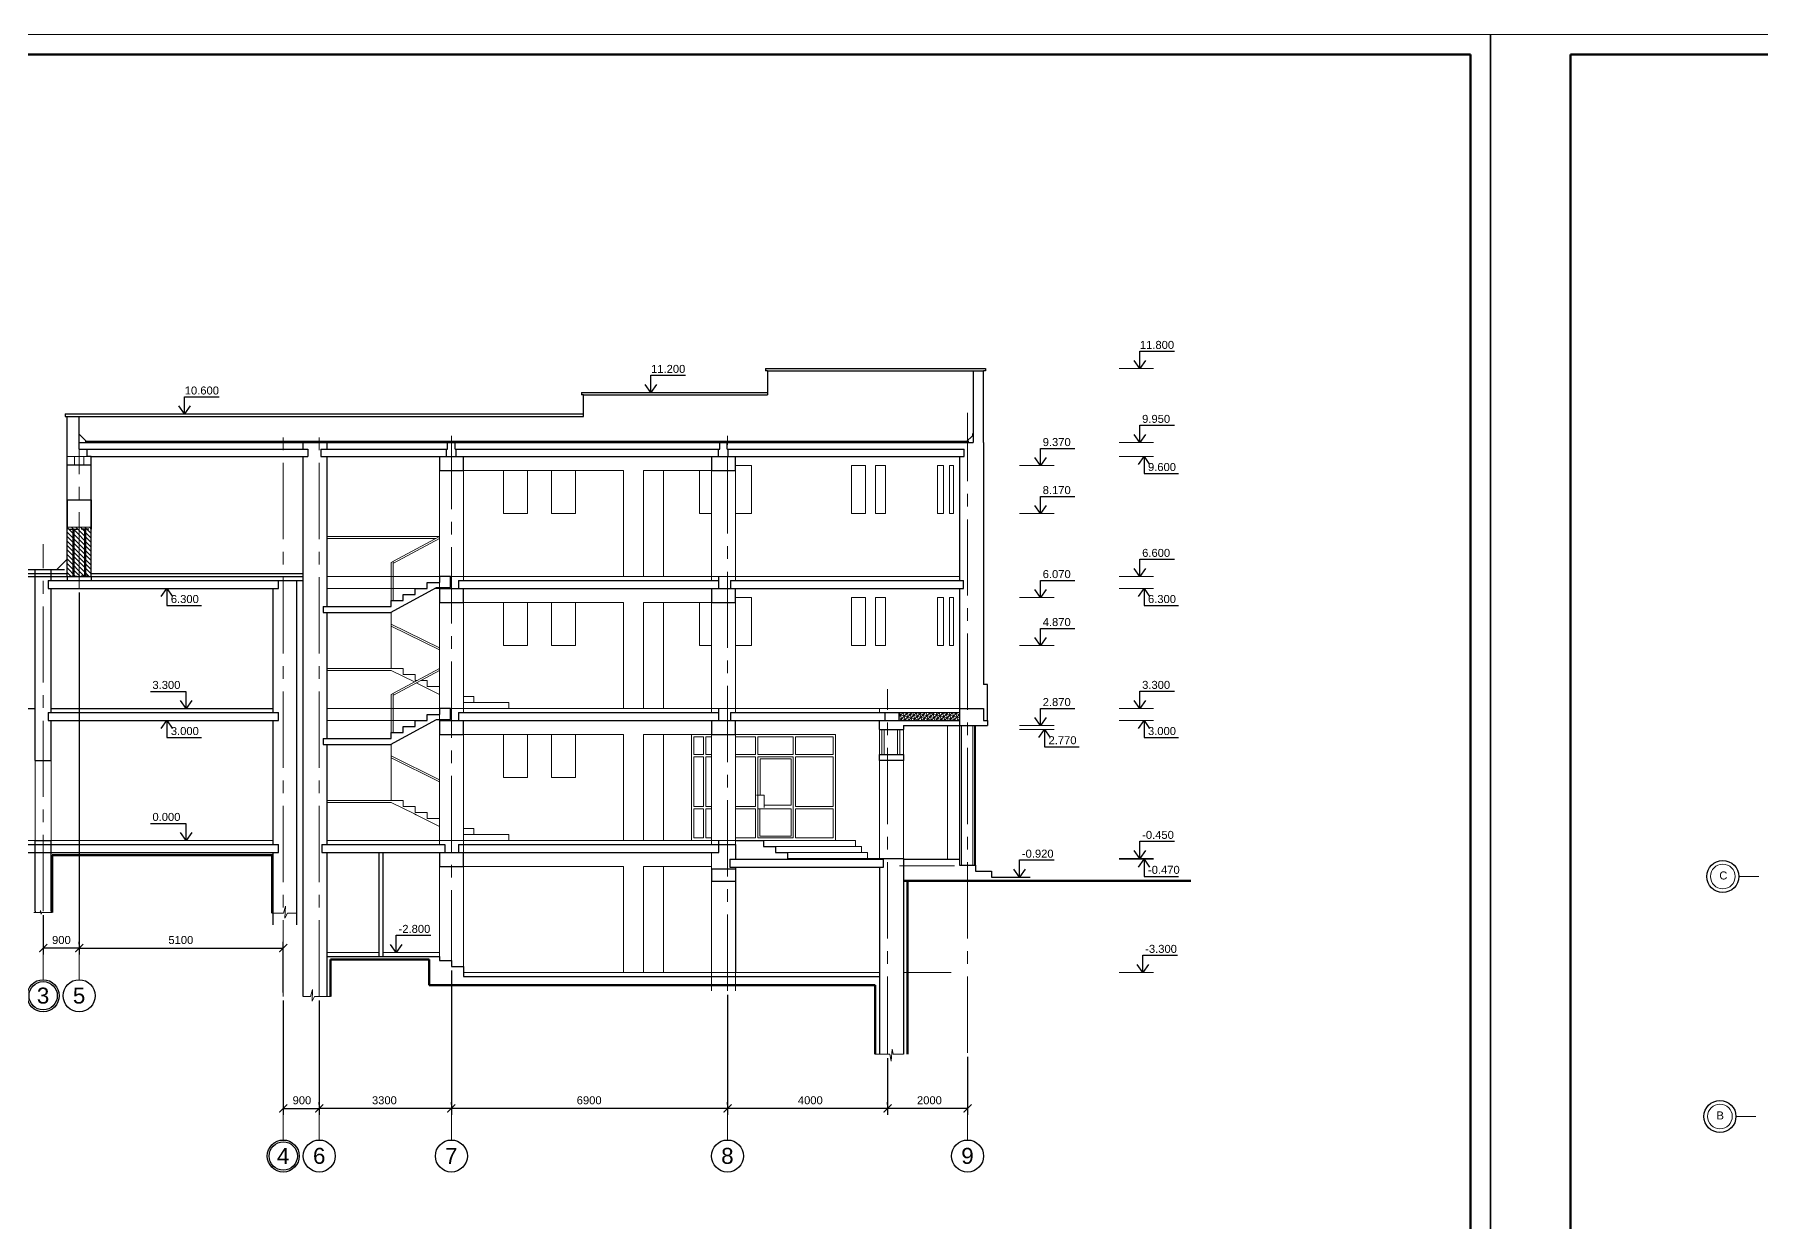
# Model space of a CAD drawing. Header units: millimetres. Extents: x -273 to 3634, y 3015 to 4572.
# Drawn here: x 543.1 to 974.6, y 3312.3 to 3609.3 of the extents above; entities that cross this region are included whole.
import ezdxf

# ---------------------------------------------------------------- set-up
doc = ezdxf.new("R2010")
doc.units = ezdxf.units.MM
doc.linetypes.add('CENTER2', pattern=[28.575, 19.05, -3.175, 3.175, -3.175])
doc.layers.add('@', color=250, linetype='Continuous', lineweight=60)
doc.styles.get("Standard").update_dxf_attribs({"font": 'arial.ttf', "height": 2})
doc.dimstyles.new('ISO-25', dxfattribs={"dimtxt": 2, "dimasz": 2, "dimexe": 1.6, "dimexo": 1, "dimgap": 1, "dimtad": 1, "dimdsep": 46, "dimtxsty": 'Standard', "dimblk": 'ARCHTICK', "dimcen": 2, "dimadec": 0, "dimazin": 0, "dimtfac": 1, "dimtmove": 0, "dimatfit": 3, "dimfxl": 1, "dimarcsym": 0})

# ---------------------------------------------------------------- blocks, each defined once
blk = doc.blocks.new('_ArchTick')
at = {"color": 0, "linetype": 'ByBlock', "lineweight": 15, "const_width": 0.15}
blk.add_lwpolyline([(-0.5, -0.5), (0.5, 0.5)], dxfattribs=at)
blk = doc.blocks.new('*D71')
at = {"layer": '@', "color": 0, "lineweight": -2, "transparency": 16777216}
for p, q in [((554.27, 3469.83), (554.27, 3379.29)), ((545.27, 3389.13), (545.27, 3379.29)), ((554.27, 3380.89), (545.27, 3380.89))]:
    blk.add_line(p, q, dxfattribs=at)
at = {"layer": 'Defpoints', "color": 0, "lineweight": 15, "transparency": 16777216}
for p in [(554.27, 3470.83), (545.27, 3390.13), (545.27, 3380.89)]:
    blk.add_point(p, dxfattribs=at)
at = {"layer": '@', "color": 0, "lineweight": -2, "transparency": 16777216, "xscale": 2, "yscale": 2, "zscale": 2, "rotation": 180}
blk.add_blockref('_ArchTick', (545.27, 3380.89), dxfattribs=at)
at = {"layer": '@', "color": 0, "lineweight": -2, "transparency": 16777216, "xscale": 2, "yscale": 2, "zscale": 2}
blk.add_blockref('_ArchTick', (554.27, 3380.89), dxfattribs=at)
at = {"layer": '@', "color": 0, "lineweight": 15, "transparency": 16777216, "insert": (549.83, 3382.91), "char_height": 2, "attachment_point": 5}
blk.add_mtext('900', dxfattribs=at)
blk = doc.blocks.new('*D72')
at = {"layer": '@', "color": 0, "lineweight": -2, "transparency": 16777216}
for p, q in [((554.27, 3381.89), (554.27, 3382.49)), ((554.27, 3380.89), (605.27, 3380.89)), ((605.27, 3369.83), (605.27, 3382.49))]:
    blk.add_line(p, q, dxfattribs=at)
at = {"layer": 'Defpoints', "color": 0, "lineweight": 15, "transparency": 16777216}
for p in [(554.27, 3380.89), (605.27, 3380.89), (605.27, 3368.83)]:
    blk.add_point(p, dxfattribs=at)
at = {"layer": '@', "color": 0, "lineweight": -2, "transparency": 16777216, "xscale": 2, "yscale": 2, "zscale": 2, "rotation": 180}
blk.add_blockref('_ArchTick', (554.27, 3380.89), dxfattribs=at)
at = {"layer": '@', "color": 0, "lineweight": -2, "transparency": 16777216, "xscale": 2, "yscale": 2, "zscale": 2}
blk.add_blockref('_ArchTick', (605.27, 3380.89), dxfattribs=at)
at = {"layer": '@', "color": 0, "lineweight": 15, "transparency": 16777216, "insert": (579.67, 3382.91), "char_height": 2, "attachment_point": 5}
blk.add_mtext('5100', dxfattribs=at)
blk = doc.blocks.new('*D73')
at = {"layer": '@', "color": 0, "lineweight": -2, "transparency": 16777216}
for p, q in [((605.27, 3367.83), (605.27, 3339.22)), ((614.27, 3367.83), (614.27, 3339.22)), ((605.27, 3340.82), (614.27, 3340.82))]:
    blk.add_line(p, q, dxfattribs=at)
at = {"layer": 'Defpoints', "color": 0, "lineweight": 15, "transparency": 16777216}
for p in [(605.27, 3368.83), (614.27, 3368.83), (614.27, 3340.82)]:
    blk.add_point(p, dxfattribs=at)
at = {"layer": '@', "color": 0, "lineweight": -2, "transparency": 16777216, "xscale": 2, "yscale": 2, "zscale": 2, "rotation": 180}
blk.add_blockref('_ArchTick', (605.27, 3340.82), dxfattribs=at)
at = {"layer": '@', "color": 0, "lineweight": -2, "transparency": 16777216, "xscale": 2, "yscale": 2, "zscale": 2}
blk.add_blockref('_ArchTick', (614.27, 3340.82), dxfattribs=at)
at = {"layer": '@', "color": 0, "lineweight": 15, "transparency": 16777216, "insert": (609.93, 3342.84), "char_height": 2, "attachment_point": 5}
blk.add_mtext('900', dxfattribs=at)
blk = doc.blocks.new('*D74')
at = {"layer": '@', "color": 0, "lineweight": -2, "transparency": 16777216}
for p, q in [((647.27, 3375.33), (647.27, 3339.22)), ((614.27, 3341.82), (614.27, 3342.42)), ((647.27, 3340.82), (614.27, 3340.82))]:
    blk.add_line(p, q, dxfattribs=at)
at = {"layer": 'Defpoints', "color": 0, "lineweight": 15, "transparency": 16777216}
for p in [(647.27, 3376.33), (614.27, 3340.82), (614.27, 3340.82)]:
    blk.add_point(p, dxfattribs=at)
at = {"layer": '@', "color": 0, "lineweight": -2, "transparency": 16777216, "xscale": 2, "yscale": 2, "zscale": 2, "rotation": 180}
blk.add_blockref('_ArchTick', (614.27, 3340.82), dxfattribs=at)
at = {"layer": '@', "color": 0, "lineweight": -2, "transparency": 16777216, "xscale": 2, "yscale": 2, "zscale": 2}
blk.add_blockref('_ArchTick', (647.27, 3340.82), dxfattribs=at)
at = {"layer": '@', "color": 0, "lineweight": 15, "transparency": 16777216, "insert": (630.54, 3342.84), "char_height": 2, "attachment_point": 5}
blk.add_mtext('3300', dxfattribs=at)
blk = doc.blocks.new('*D75')
at = {"layer": '@', "color": 0, "lineweight": -2, "transparency": 16777216}
for p, q in [((716.27, 3369.23), (716.27, 3339.22)), ((647.27, 3341.82), (647.27, 3342.42)), ((716.27, 3340.82), (647.27, 3340.82))]:
    blk.add_line(p, q, dxfattribs=at)
at = {"layer": 'Defpoints', "color": 0, "lineweight": 15, "transparency": 16777216}
for p in [(716.27, 3370.23), (647.27, 3340.82), (647.27, 3340.82)]:
    blk.add_point(p, dxfattribs=at)
at = {"layer": '@', "color": 0, "lineweight": -2, "transparency": 16777216, "xscale": 2, "yscale": 2, "zscale": 2, "rotation": 180}
blk.add_blockref('_ArchTick', (647.27, 3340.82), dxfattribs=at)
at = {"layer": '@', "color": 0, "lineweight": -2, "transparency": 16777216, "xscale": 2, "yscale": 2, "zscale": 2}
blk.add_blockref('_ArchTick', (716.27, 3340.82), dxfattribs=at)
at = {"layer": '@', "color": 0, "lineweight": 15, "transparency": 16777216, "insert": (681.71, 3342.84), "char_height": 2, "attachment_point": 5}
blk.add_mtext('6900', dxfattribs=at)
blk = doc.blocks.new('*D76')
at = {"layer": '@', "color": 0, "lineweight": -2, "transparency": 16777216}
for p, q in [((756.27, 3353.34), (756.27, 3339.22)), ((716.27, 3341.82), (716.27, 3342.42)), ((756.27, 3340.82), (716.27, 3340.82))]:
    blk.add_line(p, q, dxfattribs=at)
at = {"layer": 'Defpoints', "color": 0, "lineweight": 15, "transparency": 16777216}
for p in [(756.27, 3354.34), (716.27, 3340.82), (716.27, 3340.82)]:
    blk.add_point(p, dxfattribs=at)
at = {"layer": '@', "color": 0, "lineweight": -2, "transparency": 16777216, "xscale": 2, "yscale": 2, "zscale": 2, "rotation": 180}
blk.add_blockref('_ArchTick', (716.27, 3340.82), dxfattribs=at)
at = {"layer": '@', "color": 0, "lineweight": -2, "transparency": 16777216, "xscale": 2, "yscale": 2, "zscale": 2}
blk.add_blockref('_ArchTick', (756.27, 3340.82), dxfattribs=at)
at = {"layer": '@', "color": 0, "lineweight": 15, "transparency": 16777216, "insert": (736.97, 3342.84), "char_height": 2, "attachment_point": 5}
blk.add_mtext('4000', dxfattribs=at)
blk = doc.blocks.new('*D77')
at = {"layer": '@', "color": 0, "lineweight": -2, "transparency": 16777216}
for p, q in [((776.27, 3353.74), (776.27, 3339.22)), ((756.27, 3341.82), (756.27, 3342.42)), ((776.27, 3340.82), (756.27, 3340.82))]:
    blk.add_line(p, q, dxfattribs=at)
at = {"layer": 'Defpoints', "color": 0, "lineweight": 15, "transparency": 16777216}
for p in [(776.27, 3354.74), (756.27, 3340.82), (756.27, 3340.82)]:
    blk.add_point(p, dxfattribs=at)
at = {"layer": '@', "color": 0, "lineweight": -2, "transparency": 16777216, "xscale": 2, "yscale": 2, "zscale": 2, "rotation": 180}
blk.add_blockref('_ArchTick', (756.27, 3340.82), dxfattribs=at)
at = {"layer": '@', "color": 0, "lineweight": -2, "transparency": 16777216, "xscale": 2, "yscale": 2, "zscale": 2}
blk.add_blockref('_ArchTick', (776.27, 3340.82), dxfattribs=at)
at = {"layer": '@', "color": 0, "lineweight": 15, "transparency": 16777216, "insert": (766.73, 3342.84), "char_height": 2, "attachment_point": 5}
blk.add_mtext('2000', dxfattribs=at)

msp = doc.modelspace()

# ---------------------------------------------------------------- hatches: boundary and pattern name
at = {"layer": '@', "lineweight": 15}
h = msp.add_hatch(dxfattribs=at)
h.set_pattern_fill('LINE', color=0, scale=0.25, angle=135, style=0)
h.set_pattern_definition([(135, (64.8041, 2753.4392), (-0.561266, -0.561266), [])])
h.paths.add_polyline_path([(554.272, 3486.097), (551.272, 3486.097), (551.272, 3485.597), (551.272, 3473.831), (554.272, 3473.831)])
h.paths.add_polyline_path([(557.272, 3486.097), (554.272, 3486.097), (554.272, 3473.831), (557.272, 3473.831)])
h = msp.add_hatch(dxfattribs=at)
h.set_pattern_fill('NET3', color=0, scale=0.25, angle=45, style=0)
h.set_pattern_definition([(45, (64.8041, 2753.4392), (-0.561266, 0.561266), []), (105, (64.8041, 2753.4392), (-0.7667036, -0.2054376), []), (165, (64.8041, 2753.4392), (-0.2054376, -0.7667036), [])])
h.paths.add_polyline_path([(774.272, 3437.831), (774.272, 3439.831), (759.062, 3439.831), (759.062, 3437.831)])

# ---------------------------------------------------------------- linework, layer by layer
at = {"color": 7, "lineweight": 15}
for p, q in [((65.909, 3609.3), (906.909, 3609.3)), ((906.909, 3609.3), (1747.909, 3609.3))]:
    msp.add_line(p, q, dxfattribs=at)
at = {"layer": '@', "color": 0, "lineweight": 30}
for p, q in [((906.909, 3015.3), (906.909, 3609.3)), ((906.909, 3609.3), (906.909, 3015.3)), ((906.909, 3015.3), (906.909, 3609.3)), ((725.772, 3525.831), (726.272, 3525.831)), ((725.772, 3525.831), (725.772, 3525.231)), ((726.272, 3525.831), (780.272, 3525.831)), ((780.272, 3525.831), (780.772, 3525.831)), ((780.772, 3525.831), (780.772, 3525.231)), ((726.272, 3525.231), (725.772, 3525.231)), ((726.272, 3525.231), (726.272, 3519.231)), ((726.272, 3525.231), (780.272, 3525.231)), ((777.642, 3525.231), (777.642, 3507.331)), ((780.272, 3507.331), (780.272, 3525.231)), ((780.772, 3525.231), (780.272, 3525.231)), ((679.772, 3519.831), (680.272, 3519.831)), ((679.772, 3519.831), (679.772, 3519.231)), ((680.272, 3519.231), (679.772, 3519.231)), ((680.272, 3519.831), (726.272, 3519.831)), ((680.272, 3513.831), (680.272, 3519.231)), ((680.272, 3519.231), (726.272, 3519.231)), ((550.79, 3514.431), (680.272, 3514.431)), ((550.79, 3514.431), (550.79, 3513.831)), ((550.79, 3513.831), (680.272, 3513.831)), ((551.272, 3507.331), (551.272, 3513.831)), ((554.272, 3505.611), (554.272, 3513.831)), ((554.272, 3509.405), (556.347, 3507.331)), ((776.016, 3507.55), (777.465, 3509.001)), ((551.272, 3473.831), (551.272, 3507.331)), ((554.272, 3507.331), (646.337, 3507.331)), ((554.272, 3505.611), (611.42, 3505.611)), ((555.734, 3507.644), (776.567, 3507.644)), ((556.261, 3503.831), (556.261, 3505.611)), ((610.272, 3505.611), (610.272, 3507.331)), ((611.42, 3505.611), (611.42, 3503.831)), ((614.625, 3505.611), (614.625, 3503.831)), ((614.625, 3505.611), (616.272, 3505.611)), ((616.272, 3505.611), (616.272, 3507.331)), ((616.272, 3505.611), (646.337, 3505.611)), ((646.066, 3503.831), (646.066, 3505.611)), ((646.337, 3505.611), (646.337, 3507.331)), ((646.337, 3507.331), (648.207, 3507.331)), ((648.207, 3505.611), (648.207, 3507.331)), ((648.207, 3507.331), (777.642, 3507.331)), ((648.207, 3505.611), (714.337, 3505.611)), ((648.478, 3503.831), (648.478, 3505.611)), ((714.066, 3503.831), (714.066, 3505.611)), ((714.337, 3505.611), (714.337, 3507.331)), ((716.207, 3505.611), (716.207, 3507.331)), ((716.207, 3505.611), (717.207, 3505.611)), ((716.478, 3503.831), (716.478, 3505.611)), ((717.207, 3505.611), (775.39, 3505.611)), ((775.39, 3503.831), (775.39, 3505.611)), ((780.272, 3507.331), (780.272, 3446.831)), ((551.272, 3501.758), (557.272, 3501.758)), ((557.272, 3503.831), (556.261, 3503.831)), ((557.272, 3473.831), (557.272, 3503.831)), ((557.272, 3503.831), (611.42, 3503.831)), ((610.272, 3368.831), (610.272, 3503.831)), ((614.625, 3503.831), (775.39, 3503.831)), ((616.272, 3466.331), (616.272, 3503.831)), ((644.272, 3503.831), (644.272, 3500.331)), ((644.272, 3500.331), (650.272, 3500.331)), ((650.272, 3500.331), (650.272, 3503.831)), ((712.272, 3503.831), (712.272, 3500.331)), ((712.272, 3500.331), (718.272, 3500.331)), ((718.272, 3500.331), (718.272, 3503.831)), ((774.272, 3503.831), (774.272, 3472.831)), ((551.272, 3492.967), (557.272, 3492.967)), ((551.272, 3492.967), (551.272, 3485.597)), ((557.272, 3492.967), (557.272, 3485.597)), ((551.846, 3485.597), (553.789, 3485.597)), ((556.698, 3485.597), (554.755, 3485.597)), ((492.654, 3475.531), (547.272, 3475.531)), ((492.654, 3474.531), (551.272, 3474.531)), ((492.654, 3473.831), (610.272, 3473.831)), ((543.272, 3427.831), (543.272, 3475.531)), ((547.272, 3472.831), (547.272, 3475.531)), ((547.272, 3475.531), (550.573, 3475.531)), ((548.686, 3475.531), (551.272, 3478.126)), ((551.272, 3473.831), (551.272, 3472.831)), ((551.846, 3473.898), (553.789, 3473.898)), ((556.698, 3473.898), (554.755, 3473.898)), ((557.272, 3474.531), (610.272, 3474.531)), ((557.272, 3473.831), (557.272, 3472.831)), ((647.074, 3473.831), (644.272, 3473.831)), ((644.272, 3473.831), (644.272, 3472.331)), ((647.074, 3471.052), (647.074, 3473.831)), ((714.127, 3470.831), (714.127, 3473.831)), ((546.535, 3472.831), (546.535, 3470.831)), ((546.535, 3472.831), (610.272, 3472.831)), ((546.535, 3470.831), (604.05, 3470.831)), ((547.272, 3439.831), (547.272, 3470.831)), ((602.772, 3439.831), (602.772, 3470.831)), ((604.05, 3470.831), (604.05, 3472.831)), ((608.629, 3386.718), (608.629, 3472.831)), ((632.095, 3464.831), (643.58, 3471.052)), ((638.266, 3469.331), (638.266, 3470.831)), ((638.266, 3470.831), (641.266, 3470.831)), ((641.266, 3470.831), (641.266, 3472.331)), ((641.266, 3472.331), (644.272, 3472.331)), ((643.58, 3471.052), (647.074, 3471.052)), ((644.272, 3470.831), (644.272, 3467.331)), ((644.272, 3470.831), (649.047, 3470.831)), ((649.047, 3472.831), (649.047, 3470.831)), ((649.047, 3472.831), (714.127, 3472.831)), ((649.047, 3470.831), (714.127, 3470.831)), ((650.272, 3467.331), (650.272, 3470.831)), ((712.272, 3470.831), (712.272, 3467.331)), ((714.127, 3470.831), (717.047, 3470.831)), ((717.047, 3472.831), (717.047, 3470.831)), ((717.047, 3472.831), (775.224, 3472.831)), ((717.047, 3470.831), (775.224, 3470.831)), ((718.272, 3467.331), (718.272, 3470.831)), ((774.272, 3470.831), (774.272, 3401.631)), ((775.224, 3470.831), (775.224, 3472.831)), ((615.266, 3466.331), (632.266, 3466.331)), ((615.266, 3466.331), (615.266, 3464.831)), ((632.266, 3466.331), (632.266, 3467.831)), ((632.266, 3467.831), (635.266, 3467.831)), ((635.266, 3467.831), (635.266, 3469.331)), ((635.266, 3469.331), (638.266, 3469.331)), ((644.272, 3467.331), (650.272, 3467.331)), ((712.272, 3467.331), (718.272, 3467.331)), ((615.266, 3464.831), (632.095, 3464.831)), ((616.272, 3433.331), (616.272, 3464.831)), ((781.272, 3446.831), (780.272, 3446.831)), ((781.272, 3437.831), (781.272, 3446.831)), ((492.654, 3440.831), (543.272, 3440.831)), ((546.535, 3439.831), (546.535, 3437.831)), ((546.535, 3439.831), (604.05, 3439.831)), ((547.272, 3440.831), (602.772, 3440.831)), ((604.05, 3437.831), (604.05, 3439.831)), ((641.266, 3439.331), (644.272, 3439.331)), ((641.266, 3437.831), (641.266, 3439.331)), ((644.272, 3440.831), (644.272, 3439.331)), ((647.074, 3440.831), (644.272, 3440.831)), ((647.074, 3438.052), (647.074, 3440.831)), ((649.047, 3439.831), (714.127, 3439.831)), ((649.047, 3439.831), (649.047, 3437.831)), ((714.127, 3437.831), (714.127, 3440.831)), ((717.047, 3439.831), (755.562, 3439.831)), ((717.047, 3439.831), (717.047, 3437.831)), ((755.562, 3439.831), (755.562, 3437.831)), ((755.562, 3439.831), (759.062, 3439.831)), ((759.062, 3439.831), (759.062, 3437.831)), ((774.272, 3440.831), (780.272, 3440.831)), ((780.272, 3440.831), (780.272, 3437.831)), ((546.535, 3437.831), (604.05, 3437.831)), ((547.272, 3427.831), (547.272, 3437.831)), ((602.772, 3406.831), (602.772, 3437.831)), ((632.095, 3431.831), (643.58, 3438.052)), ((635.266, 3436.331), (638.266, 3436.331)), ((635.266, 3434.831), (635.266, 3436.331)), ((638.266, 3437.831), (641.266, 3437.831)), ((638.266, 3436.331), (638.266, 3437.831)), ((643.58, 3438.052), (647.074, 3438.052)), ((644.272, 3437.831), (649.047, 3437.831)), ((644.272, 3437.831), (644.272, 3434.331)), ((649.047, 3437.831), (714.127, 3437.831)), ((650.272, 3434.331), (650.272, 3437.831)), ((712.272, 3437.831), (712.272, 3434.331)), ((714.127, 3437.831), (717.047, 3437.831)), ((717.047, 3437.831), (755.562, 3437.831)), ((718.272, 3434.331), (718.272, 3437.831)), ((754.272, 3435.531), (754.272, 3437.831)), ((754.272, 3435.531), (760.272, 3435.531)), ((755.562, 3437.831), (774.272, 3437.831)), ((760.272, 3436.531), (781.272, 3436.531)), ((760.272, 3436.531), (760.272, 3435.531)), ((778.272, 3401.631), (778.272, 3436.531)), ((780.272, 3437.831), (781.272, 3437.831)), ((781.272, 3437.831), (781.272, 3436.531)), ((615.266, 3433.331), (632.266, 3433.331)), ((615.266, 3433.331), (615.266, 3431.831)), ((615.266, 3431.831), (632.095, 3431.831)), ((616.272, 3406.831), (616.272, 3431.831)), ((632.266, 3434.831), (635.266, 3434.831)), ((632.266, 3433.331), (632.266, 3434.831)), ((644.272, 3434.331), (650.272, 3434.331)), ((712.272, 3434.331), (718.272, 3434.331)), ((543.272, 3427.831), (547.272, 3427.831)), ((754.272, 3429.331), (760.272, 3429.331)), ((754.272, 3427.831), (754.272, 3429.331)), ((760.272, 3427.831), (754.272, 3427.831)), ((760.272, 3429.331), (760.272, 3427.831)), ((492.654, 3406.831), (604.05, 3406.831)), ((492.654, 3404.831), (604.05, 3404.831)), ((543.272, 3390.131), (543.272, 3407.831)), ((543.272, 3407.831), (547.272, 3407.831)), ((547.272, 3390.131), (547.272, 3407.831)), ((602.772, 3386.718), (602.772, 3404.831)), ((604.05, 3404.831), (604.05, 3406.831)), ((614.875, 3406.831), (614.875, 3404.831)), ((614.875, 3406.831), (645.633, 3406.831)), ((614.875, 3404.831), (645.633, 3404.831)), ((616.272, 3368.831), (616.272, 3404.831)), ((629.272, 3378.831), (629.272, 3404.831)), ((630.272, 3378.831), (630.272, 3404.831)), ((644.272, 3404.831), (644.272, 3401.331)), ((644.272, 3404.831), (649.047, 3404.831)), ((645.633, 3406.831), (645.633, 3404.831)), ((649.047, 3406.831), (714.127, 3406.831)), ((649.047, 3406.831), (649.047, 3404.831)), ((649.047, 3404.831), (714.127, 3404.831)), ((650.272, 3401.331), (650.272, 3404.831)), ((714.127, 3404.831), (714.127, 3407.831)), ((714.127, 3406.831), (718.272, 3406.831)), ((718.272, 3407.831), (725.272, 3407.831)), ((718.272, 3406.831), (718.272, 3403.131)), ((725.272, 3407.831), (725.272, 3406.331)), ((725.272, 3406.331), (728.272, 3406.331)), ((728.272, 3406.331), (728.272, 3404.831)), ((728.272, 3404.831), (731.272, 3404.831)), ((731.272, 3404.831), (731.272, 3403.331)), ((644.272, 3401.331), (650.272, 3401.331)), ((718.272, 3400.654), (712.272, 3400.654)), ((712.272, 3400.654), (712.272, 3397.654)), ((716.835, 3403.131), (716.835, 3401.131)), ((716.835, 3403.131), (755.249, 3403.131)), ((716.835, 3401.131), (755.249, 3401.131)), ((718.272, 3401.131), (718.272, 3374.831)), ((731.272, 3403.331), (760.272, 3403.331)), ((754.272, 3401.131), (754.272, 3354.341)), ((755.249, 3403.131), (755.249, 3403.331)), ((755.249, 3401.131), (755.249, 3403.131)), ((760.272, 3403.331), (760.272, 3354.341)), ((760.272, 3403.131), (774.272, 3403.131)), ((774.272, 3401.631), (778.272, 3401.631)), ((778.272, 3401.631), (778.272, 3400.131)), ((712.272, 3397.654), (718.272, 3397.654)), ((778.272, 3400.131), (779.272, 3400.131)), ((779.272, 3400.131), (782.272, 3400.131)), ((782.272, 3400.131), (782.272, 3398.631)), ((782.272, 3398.631), (791.914, 3398.631)), ((543.272, 3390.131), (543.272, 3389.765)), ((547.272, 3390.131), (547.272, 3389.765)), ((616.272, 3378.831), (644.272, 3378.831)), ((644.272, 3378.831), (644.272, 3377.831)), ((644.272, 3377.831), (647.272, 3377.831)), ((647.272, 3377.831), (647.272, 3376.331)), ((647.272, 3376.331), (650.272, 3376.331)), ((650.272, 3376.331), (650.272, 3373.831)), ((650.272, 3373.831), (712.272, 3373.831)), ((712.272, 3373.831), (754.272, 3373.831))]:
    msp.add_line(p, q, dxfattribs=at)
at = {"layer": '@', "color": 0, "lineweight": 50}
for p, q in [((85.909, 3604.3), (901.909, 3604.3)), ((901.909, 3604.3), (901.909, 3020.3)), ((926.909, 3604.3), (1742.909, 3604.3)), ((926.909, 3604.3), (926.909, 3020.3)), ((552.813, 3485.597), (552.813, 3473.898)), ((555.731, 3485.597), (555.731, 3473.898)), ((760.272, 3397.726), (832.062, 3397.726))]:
    msp.add_line(p, q, dxfattribs=at)
at = {"layer": '@', "color": 0, "lineweight": 15}
for p, q in [((814.13, 3525.831), (822.73, 3525.831)), ((777.465, 3509.001), (777.465, 3509.522)), ((814.13, 3507.331), (822.73, 3507.331)), ((556.261, 3503.831), (551.272, 3503.831)), ((553.134, 3501.758), (553.134, 3503.831)), ((555.41, 3501.758), (555.41, 3503.831)), ((644.272, 3503.831), (644.272, 3406.831)), ((650.272, 3503.831), (650.272, 3472.831)), ((650.272, 3500.331), (690.272, 3500.331)), ((660.272, 3489.531), (660.272, 3500.331)), ((666.272, 3489.531), (666.272, 3500.331)), ((672.272, 3489.531), (672.272, 3500.331)), ((678.272, 3489.531), (678.272, 3500.331)), ((690.272, 3500.331), (690.272, 3473.831)), ((695.272, 3500.331), (695.272, 3473.831)), ((695.272, 3500.331), (712.272, 3500.331)), ((700.272, 3500.331), (700.272, 3473.831)), ((709.272, 3489.531), (709.272, 3500.331)), ((712.272, 3503.831), (712.272, 3472.831)), ((718.272, 3503.831), (718.272, 3472.831)), ((718.272, 3501.531), (722.272, 3501.531)), ((722.272, 3501.531), (722.272, 3489.531)), ((747.272, 3501.531), (747.272, 3489.531)), ((747.272, 3501.531), (750.272, 3501.531)), ((750.272, 3501.531), (750.772, 3501.531)), ((750.772, 3501.531), (750.772, 3489.531)), ((753.272, 3501.531), (753.272, 3489.531)), ((753.272, 3501.531), (755.772, 3501.531)), ((755.772, 3501.531), (755.772, 3489.531)), ((768.772, 3501.531), (768.772, 3489.531)), ((768.772, 3501.531), (770.272, 3501.531)), ((770.272, 3501.531), (770.272, 3489.531)), ((771.772, 3501.531), (771.772, 3489.531)), ((771.772, 3501.531), (772.772, 3501.531)), ((772.772, 3501.531), (772.772, 3489.531)), ((789.248, 3501.531), (797.88, 3501.531)), ((814.13, 3503.831), (822.73, 3503.831)), ((660.272, 3489.531), (666.272, 3489.531)), ((672.272, 3489.531), (678.272, 3489.531)), ((712.272, 3489.531), (709.272, 3489.531)), ((718.272, 3489.531), (722.272, 3489.531)), ((747.272, 3489.531), (750.272, 3489.531)), ((750.272, 3489.531), (750.772, 3489.531)), ((753.272, 3489.531), (755.772, 3489.531)), ((768.772, 3489.531), (770.272, 3489.531)), ((771.772, 3489.531), (772.772, 3489.531)), ((789.248, 3489.531), (797.88, 3489.531)), ((551.272, 3486.097), (557.272, 3486.097)), ((616.272, 3483.831), (644.272, 3483.831)), ((616.272, 3483.331), (643.349, 3483.331)), ((632.786, 3477.61), (644.272, 3483.831)), ((632.786, 3477.11), (644.272, 3483.331)), ((616.272, 3473.831), (774.272, 3473.831)), ((632.786, 3477.61), (632.266, 3477.328)), ((632.266, 3467.831), (632.266, 3477.328)), ((632.766, 3477.599), (632.766, 3467.831)), ((814.13, 3473.831), (822.73, 3473.831)), ((616.272, 3470.831), (638.266, 3470.831)), ((643.173, 3470.831), (644.272, 3470.831)), ((650.272, 3470.831), (650.272, 3439.831)), ((712.272, 3470.831), (712.272, 3439.831)), ((718.272, 3470.831), (718.272, 3439.831)), ((814.13, 3470.831), (822.73, 3470.831)), ((650.272, 3467.331), (690.272, 3467.331)), ((660.272, 3456.531), (660.272, 3467.331)), ((666.272, 3456.531), (666.272, 3467.331)), ((672.272, 3456.531), (672.272, 3467.331)), ((678.272, 3456.531), (678.272, 3467.331)), ((690.272, 3467.331), (690.272, 3440.831)), ((695.272, 3467.331), (712.272, 3467.331)), ((695.272, 3467.331), (695.272, 3440.831)), ((700.272, 3467.331), (700.272, 3440.831)), ((709.272, 3456.531), (709.272, 3467.331)), ((718.272, 3468.531), (722.272, 3468.531)), ((722.272, 3468.531), (722.272, 3456.531)), ((747.272, 3468.531), (750.272, 3468.531)), ((747.272, 3468.531), (747.272, 3456.531)), ((750.272, 3468.531), (750.772, 3468.531)), ((750.772, 3468.531), (750.772, 3456.531)), ((753.272, 3468.531), (753.272, 3456.531)), ((753.272, 3468.531), (755.772, 3468.531)), ((755.772, 3468.531), (755.772, 3456.531)), ((768.772, 3468.531), (768.772, 3456.531)), ((768.772, 3468.531), (770.272, 3468.531)), ((770.272, 3468.531), (770.272, 3456.531)), ((771.772, 3468.531), (771.772, 3456.531)), ((771.772, 3468.531), (772.772, 3468.531)), ((772.772, 3468.531), (772.772, 3456.531)), ((789.248, 3468.531), (797.88, 3468.531)), ((632.266, 3464.924), (632.266, 3450.831)), ((632.266, 3461.924), (644.272, 3455.925)), ((632.266, 3461.424), (644.272, 3455.425)), ((660.272, 3456.531), (666.272, 3456.531)), ((672.272, 3456.531), (678.272, 3456.531)), ((712.272, 3456.531), (709.272, 3456.531)), ((718.272, 3456.531), (722.272, 3456.531)), ((747.272, 3456.531), (750.272, 3456.531)), ((750.272, 3456.531), (750.772, 3456.531)), ((753.272, 3456.531), (755.772, 3456.531)), ((768.772, 3456.531), (770.272, 3456.531)), ((771.772, 3456.531), (772.772, 3456.531)), ((789.248, 3456.531), (797.88, 3456.531)), ((616.272, 3450.831), (632.266, 3450.831)), ((616.272, 3450.331), (632.266, 3450.331)), ((632.266, 3450.831), (635.266, 3450.831)), ((632.266, 3450.331), (638.031, 3447.451)), ((632.786, 3444.61), (644.272, 3450.831)), ((632.786, 3444.11), (644.272, 3450.331)), ((635.266, 3450.831), (635.266, 3449.331)), ((635.266, 3449.331), (638.266, 3449.331)), ((638.266, 3449.331), (638.266, 3447.831)), ((632.786, 3444.61), (632.266, 3444.328)), ((632.266, 3434.831), (632.266, 3444.328)), ((632.766, 3444.599), (632.766, 3434.831)), ((638.266, 3447.831), (638.733, 3447.831)), ((638.511, 3447.211), (644.272, 3444.332)), ((639.656, 3447.831), (641.266, 3447.831)), ((641.266, 3447.831), (641.266, 3446.331)), ((641.266, 3446.331), (644.272, 3446.331)), ((652.869, 3443.831), (650.272, 3443.831)), ((652.869, 3442.331), (652.869, 3443.831)), ((756.272, 3440.831), (756.272, 3445.626)), ((616.272, 3440.831), (774.272, 3440.831)), ((661.66, 3442.331), (650.272, 3442.331)), ((661.66, 3440.831), (661.66, 3442.331)), ((754.272, 3440.831), (754.272, 3439.831)), ((759.062, 3439.831), (774.272, 3439.831)), ((814.13, 3440.831), (822.73, 3440.831)), ((616.272, 3437.831), (638.266, 3437.831)), ((650.272, 3437.831), (650.272, 3376.331)), ((712.272, 3437.831), (712.272, 3406.831)), ((718.272, 3437.831), (718.272, 3403.131)), ((754.272, 3437.831), (754.272, 3403.131)), ((754.862, 3435.531), (754.862, 3429.331)), ((755.462, 3435.531), (755.462, 3429.331)), ((758.757, 3435.531), (758.757, 3429.331)), ((759.357, 3435.531), (759.357, 3429.331)), ((760.272, 3435.531), (760.272, 3403.331)), ((771.272, 3403.131), (771.272, 3436.531)), ((774.772, 3436.531), (774.772, 3401.631)), ((777.572, 3401.631), (777.572, 3436.531)), ((777.988, 3401.631), (777.988, 3436.531)), ((789.248, 3436.531), (797.88, 3436.531)), ((789.248, 3435.531), (797.88, 3435.531)), ((814.13, 3437.831), (822.73, 3437.831)), ((632.266, 3431.924), (632.266, 3417.831)), ((650.272, 3434.331), (690.272, 3434.331)), ((660.272, 3423.531), (660.272, 3434.331)), ((666.272, 3423.531), (666.272, 3434.331)), ((672.272, 3423.531), (672.272, 3434.331)), ((678.272, 3423.531), (678.272, 3434.331)), ((690.272, 3434.331), (690.272, 3407.831)), ((695.272, 3434.331), (695.272, 3407.831)), ((695.272, 3434.331), (712.272, 3434.331)), ((700.272, 3434.331), (700.272, 3407.831)), ((707.272, 3434.331), (707.272, 3407.831)), ((707.872, 3433.731), (707.872, 3429.331)), ((707.872, 3433.731), (710.272, 3433.731)), ((710.272, 3433.731), (710.272, 3429.331)), ((710.872, 3433.731), (710.872, 3429.331)), ((710.872, 3433.731), (712.272, 3433.731)), ((718.272, 3434.331), (723.272, 3434.331)), ((718.272, 3433.731), (723.272, 3433.731)), ((723.272, 3434.331), (733.272, 3434.331)), ((723.272, 3433.731), (723.272, 3429.331)), ((723.872, 3433.731), (732.672, 3433.731)), ((723.872, 3433.731), (723.872, 3429.331)), ((732.672, 3433.731), (732.672, 3429.331)), ((733.272, 3434.331), (743.272, 3434.331)), ((733.272, 3433.731), (733.272, 3429.331)), ((733.272, 3433.731), (742.672, 3433.731)), ((742.672, 3433.731), (742.672, 3429.331)), ((743.272, 3434.331), (743.272, 3407.831)), ((543.272, 3427.831), (543.272, 3407.831)), ((547.272, 3427.831), (547.272, 3407.831)), ((632.266, 3428.924), (644.272, 3422.925)), ((632.266, 3428.424), (644.272, 3422.425)), ((710.272, 3429.331), (707.872, 3429.331)), ((707.872, 3428.731), (707.872, 3416.331)), ((710.272, 3428.731), (707.872, 3428.731)), ((710.272, 3428.731), (710.272, 3416.331)), ((712.272, 3429.331), (710.872, 3429.331)), ((712.272, 3428.731), (710.872, 3428.731)), ((710.872, 3428.731), (710.872, 3416.331)), ((723.272, 3429.331), (718.272, 3429.331)), ((723.272, 3428.731), (718.272, 3428.731)), ((723.272, 3428.731), (723.272, 3416.331)), ((732.672, 3429.331), (723.872, 3429.331)), ((732.672, 3428.731), (723.872, 3428.731)), ((723.872, 3428.731), (723.872, 3416.331)), ((724.426, 3419.1), (724.426, 3428.219)), ((724.426, 3428.219), (732.188, 3428.219)), ((732.188, 3428.219), (732.188, 3416.611)), ((732.672, 3428.731), (732.672, 3416.331)), ((742.672, 3429.331), (733.272, 3429.331)), ((742.672, 3428.731), (733.272, 3428.731)), ((733.272, 3428.731), (733.272, 3416.331)), ((742.672, 3428.731), (742.672, 3416.331)), ((660.272, 3423.531), (666.272, 3423.531)), ((672.272, 3423.531), (678.272, 3423.531)), ((616.272, 3417.831), (632.266, 3417.831)), ((632.266, 3417.831), (635.266, 3417.831)), ((635.266, 3417.831), (635.266, 3416.331)), ((723.535, 3419.1), (725.461, 3419.1)), ((725.461, 3419.1), (725.461, 3416.025)), ((616.272, 3417.331), (632.266, 3417.331)), ((632.266, 3417.331), (638.031, 3414.451)), ((635.266, 3416.331), (638.266, 3416.331)), ((638.031, 3414.451), (638.511, 3414.211)), ((638.266, 3416.331), (638.266, 3414.831)), ((638.266, 3414.831), (638.733, 3414.831)), ((638.511, 3414.211), (644.272, 3411.332)), ((638.733, 3414.831), (639.656, 3414.831)), ((639.656, 3414.831), (641.266, 3414.831)), ((641.266, 3414.831), (641.266, 3413.331)), ((710.272, 3416.331), (707.872, 3416.331)), ((707.872, 3415.731), (707.872, 3408.431)), ((710.272, 3415.731), (707.872, 3415.731)), ((710.272, 3415.731), (710.272, 3408.431)), ((712.272, 3416.331), (710.872, 3416.331)), ((712.272, 3415.731), (710.872, 3415.731)), ((710.872, 3415.731), (710.872, 3408.431)), ((723.272, 3416.331), (718.272, 3416.331)), ((723.272, 3415.731), (718.272, 3415.731)), ((723.272, 3415.731), (723.272, 3408.431)), ((723.872, 3416.331), (723.872, 3415.731)), ((732.188, 3415.731), (723.872, 3415.731)), ((723.872, 3415.731), (723.872, 3408.431)), ((724.33, 3408.897), (724.33, 3415.731)), ((732.188, 3416.611), (725.461, 3416.611)), ((732.188, 3415.731), (732.188, 3408.897)), ((732.672, 3416.331), (732.672, 3415.731)), ((732.672, 3415.731), (732.672, 3408.431)), ((742.672, 3416.331), (733.272, 3416.331)), ((742.672, 3415.731), (733.272, 3415.731)), ((733.272, 3415.731), (733.272, 3408.431)), ((742.672, 3415.731), (742.672, 3408.431)), ((641.266, 3413.331), (644.272, 3413.331)), ((652.869, 3410.831), (650.272, 3410.831)), ((661.66, 3409.331), (650.272, 3409.331)), ((652.869, 3409.331), (652.869, 3410.831)), ((661.66, 3407.831), (661.66, 3409.331)), ((492.654, 3407.831), (602.772, 3407.831)), ((616.272, 3407.831), (748.272, 3407.831)), ((644.272, 3404.831), (644.272, 3377.831)), ((707.872, 3408.431), (710.272, 3408.431)), ((710.872, 3408.431), (712.272, 3408.431)), ((712.272, 3404.831), (712.272, 3370.229)), ((718.272, 3408.431), (723.272, 3408.431)), ((723.872, 3408.431), (732.672, 3408.431)), ((732.188, 3408.897), (724.33, 3408.897)), ((728.272, 3406.331), (748.272, 3406.331)), ((731.272, 3404.831), (749.772, 3404.831)), ((733.272, 3408.431), (742.672, 3408.431)), ((748.272, 3407.831), (748.272, 3406.331)), ((748.272, 3406.331), (749.772, 3406.331)), ((749.772, 3406.331), (749.772, 3404.831)), ((749.772, 3404.831), (751.272, 3404.831)), ((751.272, 3404.831), (751.272, 3403.331)), ((650.272, 3401.331), (690.272, 3401.331)), ((690.272, 3401.331), (690.272, 3374.831)), ((695.272, 3401.331), (695.272, 3374.831)), ((695.272, 3401.331), (712.272, 3401.331)), ((700.272, 3401.331), (700.272, 3374.831)), ((759.233, 3401.467), (772.971, 3401.467)), ((814.13, 3403.331), (822.73, 3403.331)), ((814.13, 3403.131), (822.73, 3403.131)), ((973.977, 3398.81), (968.977, 3398.81)), ((542.958, 3389.765), (544.561, 3389.765)), ((544.561, 3389.765), (544.642, 3390.314)), ((544.642, 3390.314), (544.794, 3389.397)), ((544.794, 3389.397), (544.913, 3389.765)), ((544.913, 3389.765), (547.497, 3389.765)), ((602.532, 3389.631), (605.309, 3389.631)), ((605.309, 3389.631), (605.83, 3391.381)), ((605.83, 3391.381), (605.684, 3388.408)), ((605.684, 3388.408), (606.327, 3389.631)), ((606.327, 3389.631), (608.629, 3389.631)), ((545.272, 3379.641), (545.272, 3372.988)), ((554.272, 3379.641), (554.272, 3372.988)), ((616.272, 3379.831), (629.272, 3379.831)), ((630.272, 3379.831), (644.272, 3379.831)), ((650.272, 3374.831), (754.272, 3374.831)), ((718.272, 3374.831), (718.272, 3370.229)), ((760.272, 3374.831), (772.142, 3374.831)), ((814.13, 3374.831), (822.73, 3374.831)), ((612.076, 3368.831), (612.598, 3370.581)), ((612.598, 3370.581), (612.452, 3367.608)), ((610.272, 3368.831), (612.076, 3368.831)), ((612.452, 3367.608), (613.094, 3368.831)), ((613.094, 3368.831), (617.111, 3368.831)), ((754.272, 3354.341), (753.173, 3354.341)), ((754.272, 3354.341), (756.844, 3354.341)), ((756.272, 3354.739), (756.272, 3354.341)), ((756.844, 3354.341), (757.158, 3352.654)), ((757.158, 3352.654), (757.423, 3355.596)), ((757.423, 3355.596), (757.678, 3354.341)), ((757.678, 3354.341), (760.272, 3354.341)), ((605.272, 3339.571), (605.272, 3332.918)), ((614.272, 3339.571), (614.272, 3332.918)), ((647.272, 3339.571), (647.272, 3332.918)), ((716.272, 3339.571), (716.272, 3332.918)), ((776.272, 3339.571), (776.272, 3332.918)), ((973.271, 3338.81), (968.271, 3338.81))]:
    msp.add_line(p, q, dxfattribs=at)
at = {"layer": '@', "color": 0, "linetype": 'CENTER2', "lineweight": 15}
for p, q in [((776.272, 3354.739), (776.272, 3514.731)), ((605.272, 3368.831), (605.272, 3511.521)), ((614.272, 3368.831), (614.272, 3511.521)), ((647.272, 3376.331), (647.272, 3508.949)), ((716.272, 3370.229), (716.272, 3508.949)), ((554.272, 3470.831), (554.272, 3505.611)), ((545.272, 3390.131), (545.272, 3481.844)), ((756.272, 3354.739), (756.272, 3440.831))]:
    msp.add_line(p, q, dxfattribs=at)
at = {"layer": '@', "color": 0, "lineweight": 140}
for p, q in [((547.497, 3389.765), (547.497, 3404.125)), ((547.497, 3404.125), (602.532, 3404.125)), ((602.532, 3404.125), (602.532, 3389.631)), ((617.111, 3368.831), (617.111, 3378.067)), ((617.111, 3378.067), (641.764, 3378.067)), ((641.764, 3378.067), (641.764, 3371.647)), ((641.764, 3371.647), (711.255, 3371.647)), ((711.255, 3371.647), (753.173, 3371.647)), ((753.173, 3371.647), (753.173, 3354.341))]:
    msp.add_line(p, q, dxfattribs=at)
at = {"layer": '@', "color": 0, "lineweight": 120}
msp.add_line((761.221, 3397.726), (761.221, 3354.341), dxfattribs=at)
at = {"layer": '@', "color": 0, "lineweight": 30}
for centre, radius in [((964.977, 3398.81), 4), ((545.272, 3368.988), 4), ((545.272, 3368.988), 3.536), ((554.272, 3368.988), 4), ((964.271, 3338.81), 4), ((605.272, 3328.918), 4), ((605.272, 3328.918), 3.536), ((614.272, 3328.918), 4), ((647.272, 3328.918), 4), ((716.272, 3328.918), 4), ((776.272, 3328.918), 4)]:
    msp.add_circle(centre, radius, dxfattribs=at)
at = {"layer": '@', "color": 0, "lineweight": 15}
for centre in [(964.977, 3398.81), (964.271, 3338.81)]:
    msp.add_circle(centre, 3.085, dxfattribs=at)

# ---------------------------------------------------------------- texts
for s, height, p in [('11.800', 2, (819.329, 3530.703)), ('11.200', 2, (697.182, 3524.703)), ('10.600', 2, (580.652, 3519.303)), ('9.950', 2, (819.892, 3512.203)), ('9.370', 2, (795.042, 3506.403)), ('9.600', 2, (821.35, 3500.166)), ('8.170', 2, (795.042, 3494.403)), ('6.600', 2, (819.892, 3478.703)), ('6.070', 2, (795.042, 3473.403)), ('6.300', 2, (577.173, 3467.166)), ('6.300', 2, (821.35, 3467.166)), ('4.870', 2, (795.042, 3461.403)), ('3.300', 2, (572.575, 3445.693)), ('3.300', 2, (819.892, 3445.703)), ('2.870', 2, (795.042, 3441.403)), ('3.000', 2, (577.173, 3434.166)), ('3.000', 2, (821.35, 3434.166)), ('2.770', 2, (796.5, 3431.866)), ('0.000', 2, (572.575, 3412.693)), ('-0.450', 2, (819.892, 3408.203)), ('-0.920', 2, (789.836, 3403.503)), ('-0.470', 2, (821.35, 3399.466)), ('C', 2, (964.114, 3398.055)), ('-2.800', 2, (634.088, 3384.703)), ('-3.300', 2, (820.652, 3379.703)), ('3', 4, (543.695, 3367.024)), ('5', 4, (552.695, 3367.024)), ('B', 2, (963.408, 3338.055)), ('4', 4, (603.695, 3326.955)), ('6', 4, (612.695, 3326.955)), ('7', 4, (645.695, 3326.955)), ('8', 4, (714.695, 3326.955)), ('9', 4, (774.695, 3326.955))]:
    msp.add_text(s, height=height, dxfattribs=at).set_placement(p)

# ---------------------------------------------------------------- dimensions: what is measured, and where the dimension line sits
for base, p1, p2, text, picture, middle in [((545.272, 3380.891), (554.272, 3470.831), (545.272, 3390.131), '900', '*D71', (549.828, 3380.891)), ((605.272, 3380.891), (554.272, 3380.891), (605.272, 3368.831), '5100', '*D72', (579.67, 3380.891)), ((614.272, 3340.821), (647.272, 3376.331), (614.272, 3340.821), '3300', '*D74', (630.536, 3340.821)), ((614.272, 3340.821), (605.272, 3368.831), (614.272, 3368.831), '900', '*D73', (609.932, 3340.821)), ((647.272, 3340.821), (716.272, 3370.229), (647.272, 3340.821), '6900', '*D75', (681.709, 3340.821)), ((716.272, 3340.821), (756.272, 3354.341), (716.272, 3340.821), '4000', '*D76', (736.966, 3340.821)), ((756.272, 3340.821), (776.272, 3354.739), (756.272, 3340.821), '2000', '*D77', (766.732, 3340.821))]:
    dim = msp.add_linear_dim(base=base, p1=p1, p2=p2, text=text, dimstyle='ISO-25', dxfattribs=at)
    dim.commit()
    dim.dimension.update_dxf_attribs({"geometry": picture, "text_midpoint": middle, "dimtype": 160})

# ---------------------------------------------------------------- leaders
for points in [[(819.304, 3525.831), (819.304, 3530.138), (827.935, 3530.138)], [(697.156, 3519.831), (697.156, 3524.138), (705.787, 3524.138)], [(580.626, 3514.431), (580.626, 3518.738), (589.257, 3518.738)], [(819.304, 3507.331), (819.304, 3511.638), (827.935, 3511.638)], [(794.454, 3501.531), (794.454, 3505.838), (803.085, 3505.838)], [(820.353, 3503.831), (820.353, 3499.524), (828.985, 3499.524)], [(794.454, 3489.531), (794.454, 3493.838), (803.085, 3493.838)], [(819.304, 3473.831), (819.304, 3478.138), (827.935, 3478.138)], [(576.176, 3470.831), (576.176, 3466.524), (584.807, 3466.524)], [(794.454, 3468.531), (794.454, 3472.838), (803.085, 3472.838)], [(820.353, 3470.831), (820.353, 3466.524), (828.985, 3466.524)], [(794.454, 3456.531), (794.454, 3460.838), (803.085, 3460.838)], [(581.024, 3440.831), (581.024, 3445.002), (572.127, 3445.002)], [(819.304, 3440.831), (819.304, 3445.138), (827.935, 3445.138)], [(794.454, 3436.531), (794.454, 3440.838), (803.085, 3440.838)], [(576.176, 3437.831), (576.176, 3433.524), (584.807, 3433.524)], [(795.503, 3435.531), (795.503, 3431.224), (804.135, 3431.224)], [(820.353, 3437.831), (820.353, 3433.524), (828.985, 3433.524)], [(581.024, 3407.831), (581.024, 3412.002), (572.127, 3412.002)], [(819.304, 3403.331), (819.304, 3407.638), (827.935, 3407.638)], [(789.248, 3398.631), (789.248, 3402.938), (797.88, 3402.938)], [(820.353, 3403.131), (820.353, 3398.824), (828.985, 3398.824)], [(633.5, 3379.831), (633.5, 3384.138), (642.131, 3384.138)], [(820.064, 3374.831), (820.064, 3379.138), (828.695, 3379.138)]]:
    msp.add_leader(points, dimstyle='ISO-25', override={"dimgap": 1, "dimtad": 0, "dimldrblk": 'Open90'}, dxfattribs=at)

doc.saveas('drawing.dxf')
